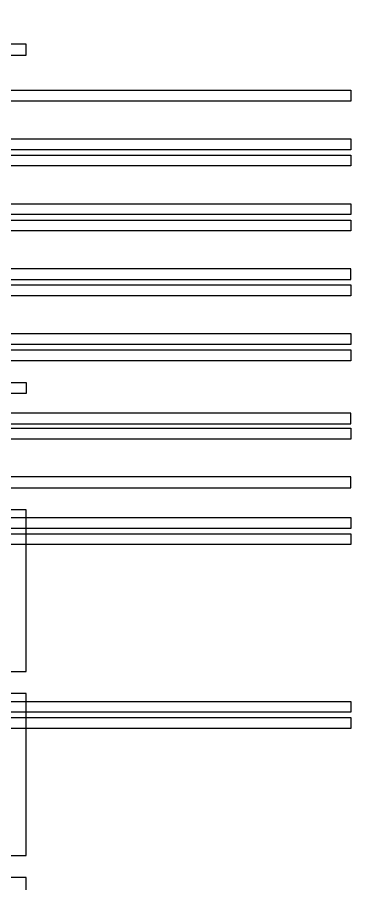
# Model space of a CAD drawing. Extents: x 0 to 194465, y -118660 to 40475.
# Drawn here: x 41879 to 44962, y 18213 to 26222 of the extents above; entities that cross this region are included whole.
import ezdxf

# ---------------------------------------------------------------- set-up
doc = ezdxf.new("R2010")
doc.units = 13
doc.layers.add('Control 1 - Push up', color=6, linetype='Continuous')
doc.layers.add('Control 2 - Push down', color=1, linetype='Continuous')

msp = doc.modelspace()

# ---------------------------------------------------------------- linework, layer by layer
at = {"layer": 'Control 1 - Push up'}
for points in [[(40812.5, 22846.1), (41962.5, 22846.1), (41962.5, 22746.1), (40537.5, 22746.1)], [(18062.5, 22463.1), (41862.5, 22463.1), (44962.5, 22463.1), (44962.5, 22563.1), (41962.5, 22563.1), (40912.5, 22563.1), (40912.5, 22713.1), (40812.5, 22713.1), (40812.5, 22563.1), (40012.5, 22563.1), (40012.5, 22713.1), (39412.5, 22713.1), (39412.5, 22563.1), (38612.5, 22563.1), (38612.5, 22713.1), (38012.5, 22713.1), (38012.5, 22563.1), (37212.5, 22563.1), (37212.5, 22713.1), (36612.5, 22713.1), (36612.5, 22563.1), (35812.5, 22563.1), (35812.5, 22713.1), (35212.5, 22713.1)], [(18162.5, 22423.1), (41762.5, 22423.1), (44962.5, 22423.1), (44962.5, 22323.1), (41662.5, 22323.1), (18262.5, 22323.1)], [(41262.5, 21873.1), (44962.5, 21873.1), (44962.5, 21973.1), (41262.5, 21973.1)], [(18462.5, 20173.1), (41962.5, 20173.1), (41962.5, 21670.6), (18462.5, 21670.6)], [(18462.5, 18473.1), (41962.5, 18473.1), (41962.5, 19970.6), (18462.5, 19970.6)], [(18462.5, 16773.1), (41962.5, 16773.1), (41962.5, 18270.6), (18462.5, 18270.6)]]:
    msp.add_lwpolyline(points, dxfattribs=at)
at = {"layer": 'Control 2 - Push down'}
for points in [[(41962.5, 25873.1), (41962.5, 25973.1), (29812.5, 25973.1), (29812.5, 26323.1), (29712.5, 26323.1), (29712.5, 25973.1), (14832.5, 25973.1), (14832.5, 20773.1), (11590.7, 20773.1), (11590.7, 20673.1), (14932.5, 20673.1), (14932.5, 25873.1)], [(44962.5, 25448.1), (29812.5, 25448.1), (29812.5, 25148.1), (29712.5, 25148.1), (29712.5, 25448.1), (17032.5, 25448.1), (17032.5, 7273.1), (29712.5, 7273.1), (29712.5, 7573.1), (29812.5, 7573.1), (29812.5, 7273.1), (30462.5, 7273.1), (30462.5, 7173.1), (16932.5, 7173.1), (16932.5, 25548.1), (44962.5, 25548.1)], [(17232.5, 24998.1), (17232.5, 7723.1), (36062.5, 7723.1), (36062.5, 7623.1), (30112.5, 7623.1), (30112.5, 7323.1), (30012.5, 7323.1), (30012.5, 7623.1), (17132.5, 7623.1), (17132.5, 25098.1), (30012.5, 25098.1), (30012.5, 25398.1), (30112.5, 25398.1), (30112.5, 25098.1), (44962.5, 25098.1), (44962.5, 24998.1)], [(35412.5, 24848.1), (35412.5, 24548.1), (35312.5, 24548.1), (35312.5, 24848.1), (24212.5, 24848.1), (24212.5, 24548.1), (24112.5, 24548.1), (24112.5, 24848.1), (17432.5, 24848.1), (17432.5, 7873.1), (24112.5, 7873.1), (24112.5, 8173.1), (24212.5, 8173.1), (24212.5, 7873.1), (35312.5, 7873.1), (35312.5, 8173.1), (35412.5, 8173.1), (35412.5, 7873.1), (36062.5, 7873.1), (36062.5, 7773.1), (17332.5, 7773.1), (17332.5, 24948.1), (44962.5, 24948.1), (44962.5, 24848.1)], [(17632.5, 24398.1), (17632.5, 8323.1), (38862.5, 8323.1), (38862.5, 8223.1), (35712.5, 8223.1), (35712.5, 7923.1), (35612.5, 7923.1), (35612.5, 8223.1), (24512.5, 8223.1), (24512.5, 7923.1), (24412.5, 7923.1), (24412.5, 8223.1), (17532.5, 8223.1), (17532.5, 24498.1), (24412.5, 24498.1), (24412.5, 24798.1), (24512.5, 24798.1), (24512.5, 24498.1), (35612.5, 24498.1), (35612.5, 24798.1), (35712.5, 24798.1), (35712.5, 24498.1), (44962.5, 24498.1), (44962.5, 24398.1)]]:
    msp.add_lwpolyline(points, close=True, dxfattribs=at)
for points in [[(17732.5, 24348.1), (44962.5, 24348.1), (44962.5, 24248.1), (38212.5, 24248.1), (38212.5, 23948.1), (38112.5, 23948.1), (38112.5, 24248.1), (32612.5, 24248.1), (32612.5, 23948.1), (32512.5, 23948.1), (32512.5, 24248.1), (27012.5, 24248.1), (27012.5, 23948.1), (26912.5, 23948.1), (26912.5, 24248.1), (21412.5, 24248.1), (21412.5, 23948.1), (21312.5, 23948.1), (21312.5, 24248.1), (17832.5, 24248.1)], [(18032.5, 23798.1), (44962.5, 23798.1), (44962.5, 23898.1), (38512.5, 23898.1), (38512.5, 24198.1), (38412.5, 24198.1), (38412.5, 23898.1), (32912.5, 23898.1), (32912.5, 24198.1), (32812.5, 24198.1), (32812.5, 23898.1), (27312.5, 23898.1), (27312.5, 24198.1), (27212.5, 24198.1), (27212.5, 23898.1), (21712.5, 23898.1), (21712.5, 24198.1), (21612.5, 24198.1), (21612.5, 23898.1), (17932.5, 23898.1)], [(18132.5, 23748.1), (44962.5, 23748.1), (44962.5, 23648.1), (39612.5, 23648.1), (39612.5, 23348.1), (39512.5, 23348.1), (39512.5, 23648.1), (36812.5, 23648.1), (36812.5, 23348.1), (36712.5, 23348.1), (36712.5, 23648.1), (34012.5, 23648.1)], [(34312.5, 23298.1), (37012.5, 23298.1), (37012.5, 23598.1), (37112.5, 23598.1), (37112.5, 23298.1), (39812.5, 23298.1), (39812.5, 23598.1), (39912.5, 23598.1), (39912.5, 23298.1), (44962.5, 23298.1), (44962.5, 23198.1), (18432.5, 23198.1)], [(19212.5, 23148.1), (44962.5, 23148.1), (44962.5, 23048.1), (40312.5, 23048.1)], [(40612.5, 21598.1), (44962.5, 21598.1), (44962.5, 21498.1), (19512.5, 21498.1)], [(19212.5, 21448.1), (44962.5, 21448.1), (44962.5, 21348.1), (40312.5, 21348.1)], [(40612.5, 19898.1), (44962.5, 19898.1), (44962.5, 19798.1), (19512.5, 19798.1)], [(19212.5, 19748.1), (44962.5, 19748.1), (44962.5, 19648.1), (40312.5, 19648.1)]]:
    msp.add_lwpolyline(points, dxfattribs=at)

doc.saveas('drawing.dxf')
